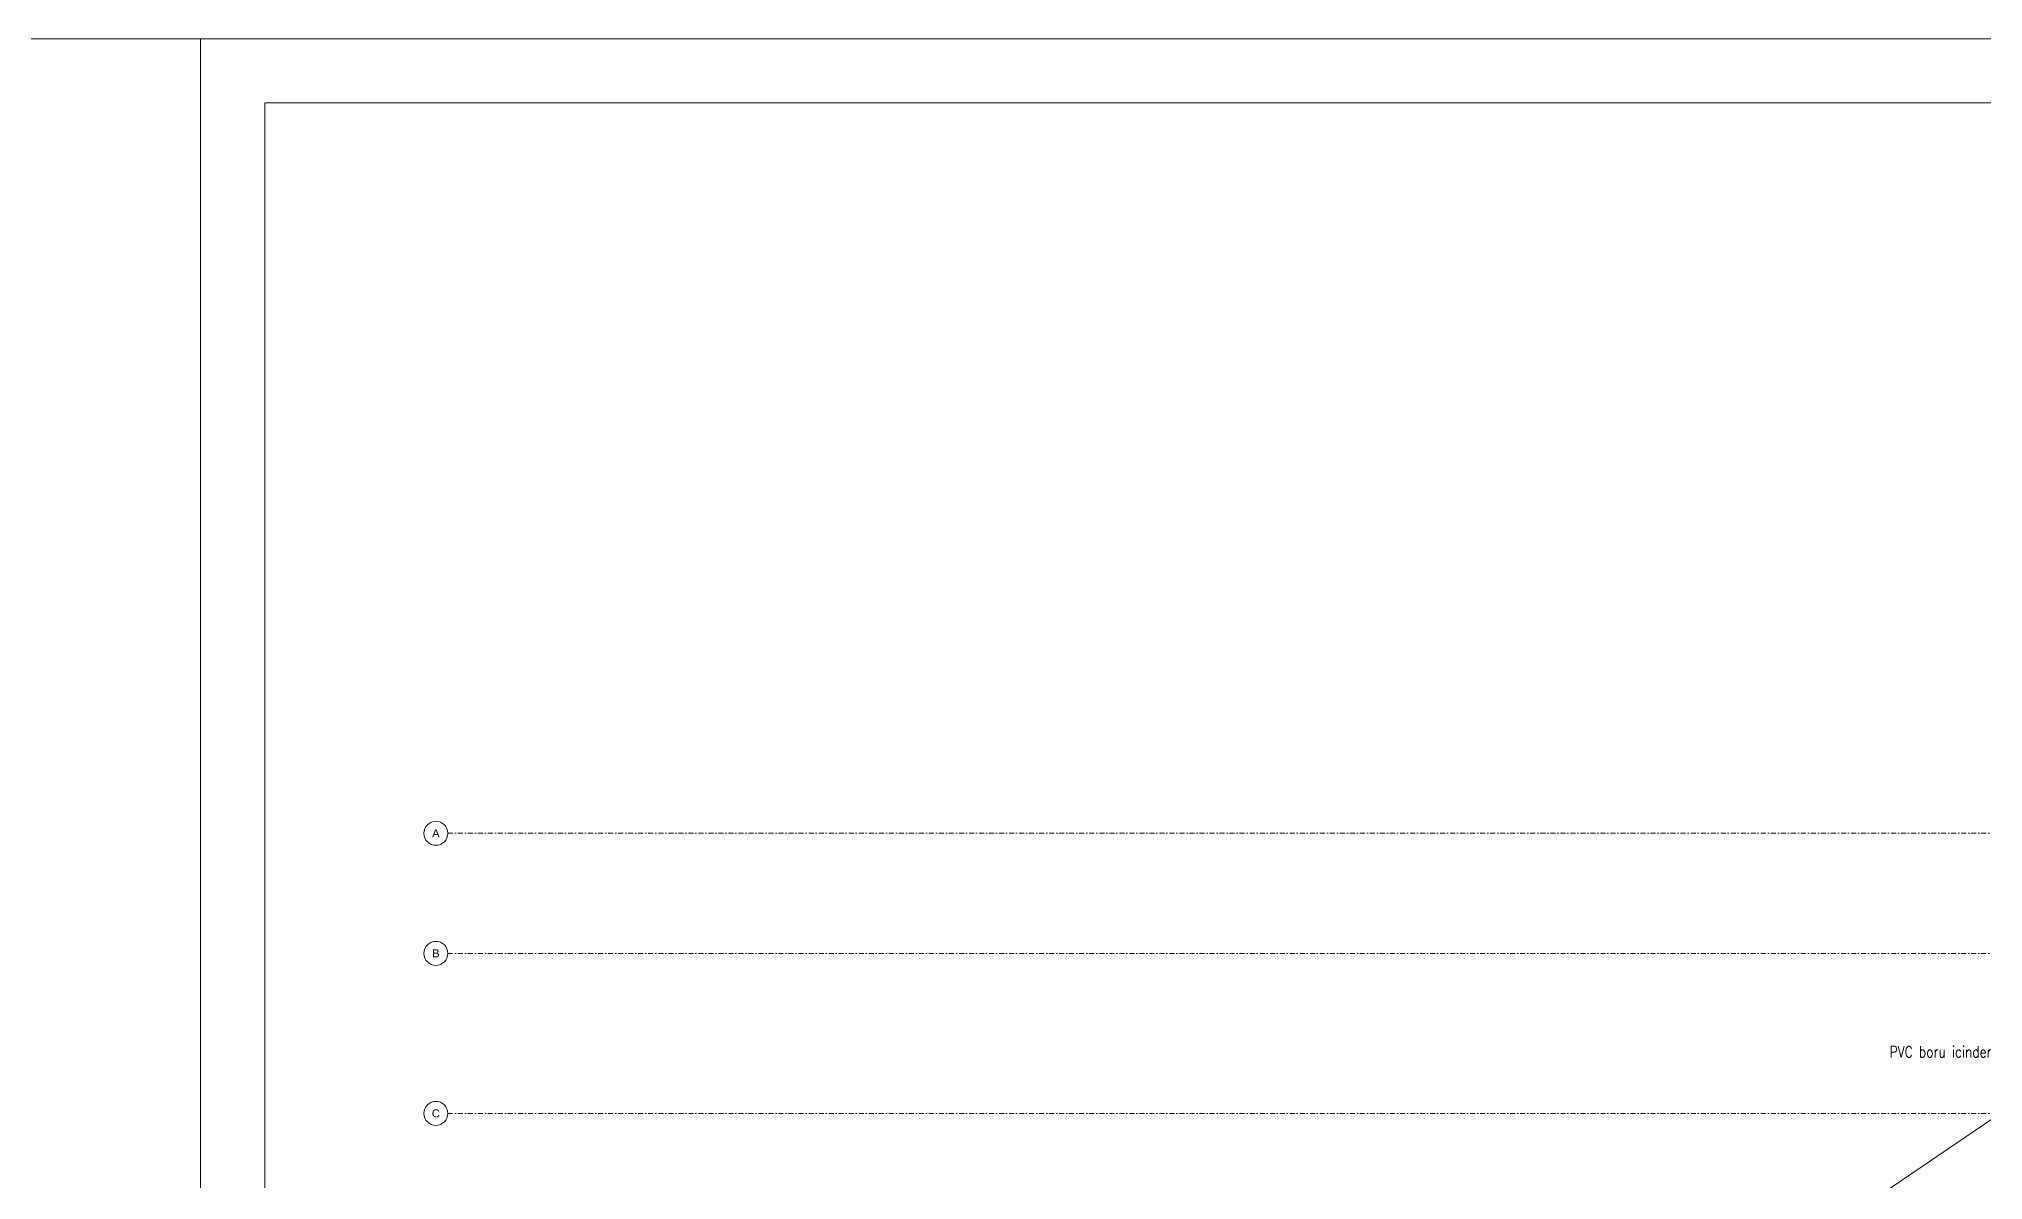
# Model space of a CAD drawing. Header units: metres. Extents: x -13621 to 152406, y -16073 to 22221.
# Drawn here: x 101351 to 111069, y 6896 to 12601 of the extents above; entities that cross this region are included whole.
import ezdxf
from ezdxf.enums import TextEntityAlignment as Align

# ---------------------------------------------------------------- set-up
doc = ezdxf.new("R2010")
doc.units = ezdxf.units.M
doc.header["$LTSCALE"] = 100
doc.header["$MEASUREMENT"] = 0
doc.linetypes.add('DASHDOT2', pattern=[0.5, 0.25, -0.125, 0, -0.125])
doc.layers.get('0').update_dxf_attribs({"color": 9, "lineweight": 9})
for name, color, linetype, lineweight in [('06D', 9, 'Continuous', 9), ('21', 9, 'Continuous', 9), ('24', 9, 'DASHDOT2', 9), ('40A', 9, 'Continuous', 9), ('E-YAZI', 7, 'Continuous', 30)]:
    doc.layers.add(name, color=color, linetype=linetype, lineweight=lineweight)
doc.styles.add('Arial', font='arial.ttf', dxfattribs={"height": 2.5})
doc.styles.add('E-YAZI', font='txttw.shx')

# ---------------------------------------------------------------- blocks, each defined once
blk = doc.blocks.new('0_aks')
at = {"linetype": 'Continuous'}
blk.add_circle((0, 0), 3, dxfattribs=at)
at = {"style": 'Arial'}
blk.add_attdef('AKS', text='', height=2, dxfattribs=at).set_placement((0, 0), align=Align.MIDDLE_CENTER)
blk = doc.blocks.new('p-akslar_yeni')
at = {"layer": '24'}
for points in [[(-2190, 55), (6415, 55)], [(-2190, -545), (6415, -545)], [(-2190, -1345), (6415, -1345)]]:
    blk.add_lwpolyline(points, dxfattribs=at)
at = {"layer": '21', "xscale": 20, "yscale": 20, "zscale": 20}
for p, values in [((-2250, 55), {'AKS': 'A'}), ((-2250, -545), {'AKS': 'B'}), ((-2250, -1345), {'AKS': 'C'})]:
    blk.add_blockref('0_aks', p, dxfattribs=at).add_auto_attribs(values)

msp = doc.modelspace()

# ---------------------------------------------------------------- linework, layer by layer
at = {"layer": '06D'}
msp.add_lwpolyline([(111799.8, 4297.5), (110909.8, 4297.5), (110909.8, 4747.5, 0.414214), (110809.8, 4847.5), (108625.7, 4847.5), (107600.6, 4155.7), (107602.6, 820.3), (107602.6, 1269.4), (107443, 1022.4), (106393.2, 1701), (106664.5, 2120.7), (106313, 2347.9, 0.379387), (105921.5, 2244.6), (105474.3, 1572.3, 0.402066), (105585.1, 1104), (104319.4, 1939.4, 0.342328), (104925.1, 2032.4), (107342.7, 4641.1), (112000, 7801.9)], format="xyb", dxfattribs=at)
at = {"layer": '40A'}
for points in [[(102159.3, -4218.6), (74159.3, -4218.6), (74159.3, 12601.4), (102159.3, 12601.4)], [(102159.3, 12601.4), (102159.3, -4218.6), (130139.3, -4218.6), (130139.3, 12601.4)], [(127979.5, -3898.6), (127979.5, 12281.4), (102479.3, 12281.4), (102479.3, -3898.6)]]:
    msp.add_lwpolyline(points, close=True, dxfattribs=at)

# ---------------------------------------------------------------- block references
at = {"layer": '24'}
msp.add_blockref('p-akslar_yeni', (105585, 8575), dxfattribs=at)

# ---------------------------------------------------------------- texts
at = {"layer": 'E-YAZI', "color": 2, "style": 'E-YAZI', "width": 0.8}
msp.add_text('PVC boru icinden asfalt altinda boru', height=56, dxfattribs=at).set_placement((110602.3, 7509.8, 0))

doc.saveas('drawing.dxf')
